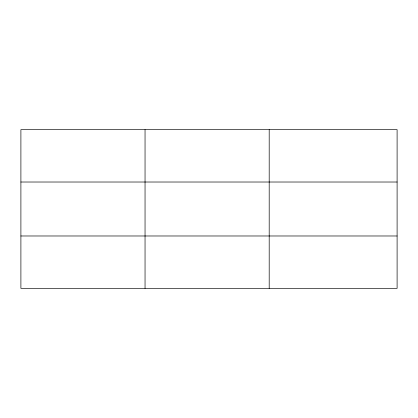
<?xml version="1.0" encoding="UTF-8"?>
<svg xmlns="http://www.w3.org/2000/svg" width="418" height="418" viewBox="0 0 418 418"><rect width="100%" height="100%" fill="white"/><g stroke="black" fill="none" stroke-linecap="round" stroke-linejoin="round"><path stroke-width="0.63" d="M145.046 288.357L145.046 129.643M269.192 288.357L269.192 129.643M397.1 235.982L397.1 288.357L20.9 288.357L20.9 129.643L397.1 129.643L397.1 235.982L20.9 235.982M20.9 182.018L397.1 182.018"/></g></svg>
